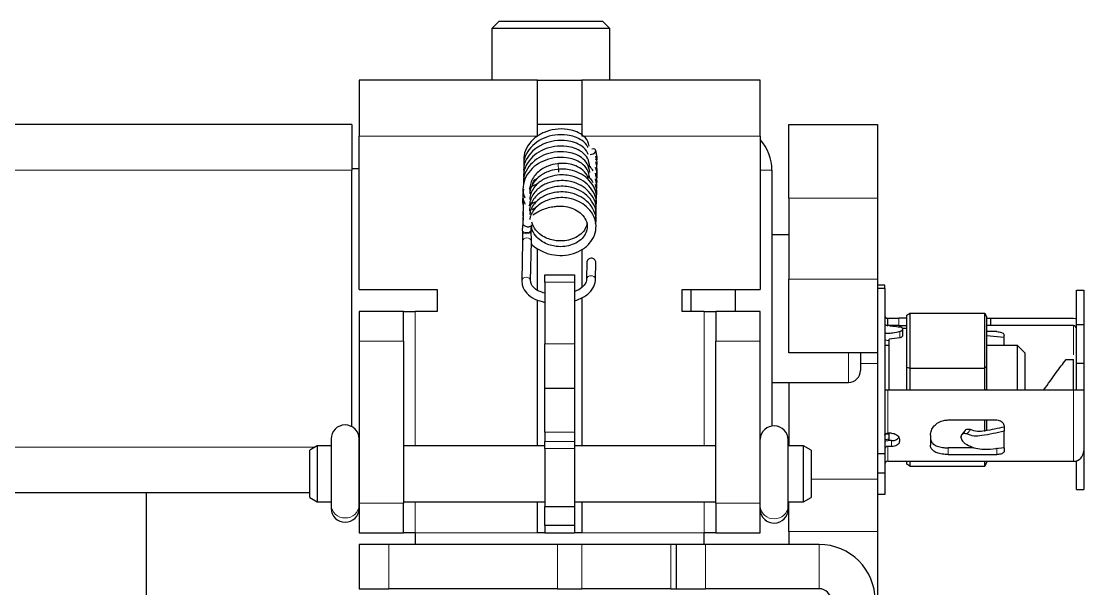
# Model space of a CAD drawing. Header units: millimetres. Extents: x -312 to 553, y -456 to 1988.
# Drawn here: x -71.8 to 0.3, y -410 to -371.5 of the extents above; entities that cross this region are included whole.
import ezdxf

# ---------------------------------------------------------------- set-up
doc = ezdxf.new("R2010")
doc.units = ezdxf.units.MM

msp = doc.modelspace()

# ---------------------------------------------------------------- linework, layer by layer
at = {"color": 7, "linetype": 'Continuous', "lineweight": 25}
for p, q in [((-39.334, -371.533), (-39.834, -372.033)), ((-39.334, -371.533), (-35.529, -371.533)), ((-35.529, -371.533), (-32.334, -371.533)), ((-31.834, -372.033), (-32.334, -371.533)), ((-39.834, -372.033), (-39.834, -375.533)), ((-35.486, -372.033), (-39.834, -372.033)), ((-31.834, -372.033), (-35.486, -372.033)), ((-31.834, -375.533), (-31.834, -372.033)), ((-48.834, -375.533), (-48.834, -379.333)), ((-36.734, -375.533), (-48.834, -375.533)), ((-36.734, -379.333), (-36.734, -375.533)), ((-36.734, -375.533), (-33.734, -375.533)), ((-21.634, -375.533), (-33.734, -375.533)), ((-33.734, -375.533), (-33.734, -379.333)), ((-21.634, -379.333), (-21.634, -375.533)), ((-49.334, -378.533), (-178.334, -378.533)), ((-49.334, -378.533), (-49.334, -381.633)), ((-33.734, -378.533), (-36.734, -378.533)), ((-19.684, -378.533), (-13.684, -378.533)), ((-19.684, -383.533), (-19.684, -378.533)), ((-13.684, -378.533), (-13.684, -383.533)), ((-48.834, -389.733), (-48.834, -379.333)), ((-21.634, -379.333), (-21.634, -389.733)), ((-32.686, -380.765), (-32.777, -380.287)), ((-32.682, -380.845), (-32.686, -380.765)), ((-32.68, -380.886), (-32.682, -380.845)), ((-49.334, -381.533), (-48.834, -381.533)), ((-49.334, -399.035), (-49.334, -381.633)), ((-20.834, -381.633), (-20.834, -398.996)), ((-36.999, -382.329), (-36.734, -382.183)), ((-37.708, -384.075), (-37.724, -384.725)), ((-37.701, -383.688), (-37.719, -384.381)), ((-37.097, -384.307), (-36.826, -384.154)), ((-19.684, -383.533), (-19.684, -389.033)), ((-13.684, -383.533), (-13.684, -389.033)), ((-37.715, -384.461), (-37.732, -385.163)), ((-37.722, -384.848), (-37.731, -385.233)), ((-37.726, -385.223), (-37.771, -385.705)), ((-37.172, -385.678), (-37.142, -385.359)), ((-37.771, -385.705), (-37.767, -385.786)), ((-37.168, -385.758), (-37.172, -385.678)), ((-19.684, -386.033), (-20.834, -386.033)), ((-37.755, -386.466), (-37.803, -389.142)), ((-37.203, -389.153), (-37.155, -386.477)), ((-36.734, -389.778), (-36.734, -386.975)), ((-33.734, -387.021), (-33.734, -389.578)), ((-33.385, -387.85), (-33.406, -389.039)), ((-32.806, -389.05), (-32.785, -387.861)), ((-36.234, -388.733), (-34.234, -388.733)), ((-36.234, -389.233), (-36.234, -388.733)), ((-34.234, -388.733), (-34.234, -389.233)), ((-33.405, -389.026), (-33.406, -389.039)), ((-19.684, -394.033), (-19.684, -389.033)), ((-13.684, -389.033), (-13.684, -394.033)), ((-48.834, -389.733), (-43.534, -389.733)), ((-43.534, -389.733), (-43.534, -391.233)), ((-36.234, -389.233), (-36.234, -393.418)), ((-34.234, -389.233), (-34.234, -393.418)), ((-26.934, -389.733), (-21.634, -389.733)), ((-26.934, -391.233), (-26.934, -389.733)), ((-26.334, -389.733), (-26.334, -391.233)), ((-23.334, -389.733), (-23.334, -391.233)), ((-13.184, -389.433), (-13.684, -389.433)), ((-13.184, -389.675), (-13.684, -389.675)), ((-13.184, -389.675), (-13.184, -389.433)), ((-13.184, -389.675), (-13.184, -400.855)), ((-0.184, -389.775), (0.316, -389.775)), ((-0.184, -392.117), (-0.184, -389.775)), ((0.316, -389.775), (0.316, -392.117)), ((-36.734, -400.333), (-36.734, -390.438)), ((-33.734, -390.297), (-33.734, -400.333)), ((-45.834, -391.233), (-48.834, -391.233)), ((-48.834, -391.233), (-48.834, -393.233)), ((-45.834, -393.233), (-45.834, -391.233)), ((-45.834, -391.233), (-45.034, -391.233)), ((-43.534, -391.233), (-45.034, -391.233)), ((-25.434, -391.233), (-26.934, -391.233)), ((-25.434, -391.233), (-24.634, -391.233)), ((-21.634, -391.233), (-24.634, -391.233)), ((-24.634, -391.233), (-24.634, -393.233)), ((-21.634, -393.233), (-21.634, -391.233)), ((-11.684, -391.483), (-11.484, -391.34)), ((-11.484, -391.34), (-11.484, -395.064)), ((-11.484, -391.34), (-6.399, -391.34)), ((-6.399, -395.064), (-6.399, -391.34)), ((-6.399, -391.34), (-6.284, -391.587)), ((-12.984, -392.183), (-12.984, -391.683)), ((-12.984, -391.683), (-12.234, -391.683)), ((-11.684, -391.683), (-12.234, -391.683)), ((-11.684, -395.007), (-11.684, -391.483)), ((-6.284, -391.587), (-6.284, -394.965)), ((-6.284, -391.683), (-5.984, -391.683)), ((-5.984, -392.183), (-5.984, -391.683)), ((-5.984, -391.683), (-0.384, -391.683)), ((-12.234, -392.183), (-12.984, -392.183)), ((-12.234, -392.183), (-11.684, -392.183)), ((-11.984, -392.371), (-11.984, -392.446)), ((-11.684, -392.383), (-11.984, -392.383)), ((-5.984, -392.183), (-6.284, -392.183)), ((-5.584, -392.591), (-6.284, -392.591)), ((-0.384, -392.183), (-5.984, -392.183)), ((-0.184, -392.117), (0.316, -392.117)), ((-0.184, -394.727), (-0.184, -392.117)), ((0.316, -392.117), (0.316, -394.727)), ((-48.834, -393.233), (-48.834, -404.233)), ((-45.834, -393.233), (-45.834, -404.233)), ((-36.234, -396.418), (-36.234, -393.418)), ((-34.234, -393.418), (-34.234, -396.418)), ((-24.634, -404.233), (-24.634, -393.233)), ((-21.634, -404.233), (-21.634, -393.233)), ((-13.184, -393.157), (-12.884, -393.2)), ((-12.17, -393.01), (-12.884, -393.111)), ((-12.884, -396.533), (-12.884, -393.111)), ((-5.084, -392.992), (-6.284, -392.873)), ((-5.084, -392.992), (-5.084, -392.828)), ((-5.084, -393.533), (-5.084, -392.992)), ((-13.684, -394.033), (-19.684, -394.033)), ((-14.834, -394.033), (-14.834, -395.233)), ((-13.684, -394.033), (-13.684, -394.746)), ((-12.884, -393.533), (-13.184, -393.533)), ((-4.184, -393.533), (-6.284, -393.533)), ((-3.684, -394.033), (-4.184, -393.533)), ((-4.184, -396.533), (-4.184, -393.533)), ((-3.684, -394.033), (-3.684, -396.533)), ((-13.684, -394.746), (-13.684, -402.604)), ((-6.399, -395.064), (-6.284, -394.965)), ((-6.284, -394.965), (-6.284, -396.504)), ((-0.884, -394.484), (-0.384, -394.484)), ((-0.184, -394.727), (0.316, -394.727)), ((-0.184, -396.533), (-0.184, -394.727)), ((0.316, -394.727), (0.316, -396.533)), ((-11.684, -396.487), (-11.684, -395.007)), ((-11.684, -395.007), (-11.484, -395.064)), ((-11.484, -395.064), (-11.484, -396.533)), ((-11.484, -395.064), (-6.399, -395.064)), ((-6.399, -396.533), (-6.399, -395.064)), ((-20.834, -396.033), (-15.634, -396.033)), ((-19.684, -396.033), (-19.684, -400.333)), ((-36.234, -396.418), (-34.234, -396.418)), ((-36.234, -399.418), (-36.234, -396.418)), ((-34.234, -396.418), (-34.234, -399.418)), ((-13.184, -396.533), (-12.984, -396.533)), ((-12.984, -396.533), (-2.384, -396.533)), ((-6.312, -396.533), (-6.284, -396.504)), ((-2.384, -396.533), (-0.384, -396.533)), ((-0.384, -396.533), (0.316, -396.533)), ((0.316, -396.533), (0.316, -400.683)), ((-8.884, -398.583), (-5.584, -398.583)), ((-7.735, -399.294), (-7.967, -399.588)), ((-7.694, -399.25), (-7.731, -399.297)), ((-6.399, -399.373), (-6.399, -398.583)), ((-6.284, -398.583), (-6.284, -399.312)), ((-5.084, -399.025), (-5.084, -399.35)), ((-50.737, -399.869), (-50.737, -404.357)), ((-48.837, -404.357), (-48.837, -399.869)), ((-36.234, -399.418), (-36.234, -400.035)), ((-34.234, -399.418), (-34.234, -400.035)), ((-19.736, -404.422), (-19.736, -399.935)), ((-13.184, -399.91), (-12.884, -399.867)), ((-13.142, -399.533), (-12.884, -399.533)), ((-12.734, -399.486), (-12.984, -399.486)), ((-12.734, -399.984), (-12.984, -399.984)), ((-12.884, -399.984), (-12.884, -399.486)), ((-12.184, -399.903), (-12.184, -400.021)), ((-10.084, -399.607), (-10.084, -400.285)), ((-8.011, -399.754), (-8.011, -399.726)), ((-5.084, -400.481), (-5.084, -399.35)), ((-51.684, -400.333), (-52.184, -400.622)), ((-52.184, -403.845), (-52.184, -400.622)), ((-50.737, -400.333), (-51.684, -400.333)), ((-51.684, -400.333), (-51.684, -404.133)), ((-48.834, -400.333), (-48.837, -400.333)), ((-36.234, -400.333), (-45.834, -400.333)), ((-36.234, -400.517), (-36.234, -400.035)), ((-36.234, -400.517), (-36.234, -404.459)), ((-34.234, -400.035), (-34.234, -400.517)), ((-24.634, -400.333), (-34.234, -400.333)), ((-34.234, -400.517), (-34.234, -404.459)), ((-18.684, -400.333), (-19.736, -400.333)), ((-18.184, -400.622), (-18.684, -400.333)), ((-18.684, -402.233), (-18.684, -400.333)), ((-18.184, -400.622), (-18.184, -402.233)), ((-12.734, -400.381), (-12.984, -400.381)), ((-7.164, -400.476), (-8.884, -400.476)), ((-5.084, -400.481), (-5.084, -400.694)), ((0.316, -400.683), (0.316, -403.291)), ((-13.684, -400.855), (-13.184, -400.855)), ((-13.184, -400.855), (-13.184, -402.166)), ((-12.984, -401.383), (-5.984, -401.383)), ((-11.684, -401.584), (-11.684, -401.383)), ((-11.484, -401.383), (-11.484, -401.726)), ((-8.884, -400.929), (-5.584, -400.929)), ((-6.399, -401.726), (-6.399, -401.383)), ((-6.284, -401.383), (-6.284, -401.479)), ((-5.984, -401.383), (-0.384, -401.383)), ((-0.184, -403.291), (-0.184, -401.354)), ((-13.684, -402.166), (-13.184, -402.166)), ((-13.184, -402.166), (-13.184, -403.633)), ((-11.484, -401.726), (-11.684, -401.584)), ((-11.484, -401.726), (-6.399, -401.726)), ((-6.284, -401.479), (-6.399, -401.726)), ((-18.684, -404.133), (-18.684, -402.233)), ((-18.184, -402.233), (-18.184, -403.845)), ((-13.684, -402.604), (-13.684, -406.139)), ((-52.184, -403.533), (-175.384, -403.533)), ((-63.284, -403.533), (-63.284, -416.933)), ((-0.184, -403.291), (0.316, -403.291)), ((-52.184, -403.845), (-51.684, -404.133)), ((-51.684, -404.133), (-50.737, -404.133)), ((-48.837, -404.133), (-48.834, -404.133)), ((-48.834, -404.233), (-48.834, -406.233)), ((-45.834, -404.133), (-36.234, -404.133)), ((-45.834, -406.233), (-45.834, -404.233)), ((-36.734, -406.233), (-36.734, -404.133)), ((-34.234, -404.133), (-24.634, -404.133)), ((-33.734, -404.133), (-33.734, -406.233)), ((-24.634, -404.233), (-24.634, -406.233)), ((-21.634, -406.233), (-21.634, -404.233)), ((-19.736, -404.133), (-18.684, -404.133)), ((-19.684, -406.139), (-19.684, -404.133)), ((-18.684, -404.133), (-18.184, -403.845)), ((-13.184, -403.633), (-13.684, -403.633)), ((-50.737, -404.357), (-50.737, -404.569)), ((-48.837, -404.569), (-48.837, -404.357)), ((-36.234, -404.459), (-34.234, -404.459)), ((-36.234, -405.733), (-36.234, -404.459)), ((-34.234, -404.459), (-34.234, -405.733)), ((-19.736, -404.635), (-19.736, -404.422)), ((-34.234, -405.733), (-36.234, -405.733)), ((-36.234, -405.733), (-36.234, -406.233)), ((-34.234, -405.733), (-34.234, -406.233)), ((-48.834, -406.233), (-45.834, -406.233)), ((-45.034, -406.233), (-45.834, -406.233)), ((-45.034, -406.233), (-45.034, -407.033)), ((-36.234, -406.233), (-36.734, -406.233)), ((-36.234, -406.233), (-34.234, -406.233)), ((-33.734, -406.233), (-34.234, -406.233)), ((-24.634, -406.233), (-25.434, -406.233)), ((-25.434, -407.033), (-25.434, -406.233)), ((-24.634, -406.233), (-21.634, -406.233)), ((-19.684, -406.139), (-19.684, -407.033)), ((-13.684, -406.139), (-13.684, -410.757)), ((-48.834, -407.033), (-48.834, -410.033)), ((-46.834, -407.033), (-48.834, -407.033)), ((-35.375, -407.033), (-46.834, -407.033)), ((-33.737, -407.033), (-35.375, -407.033)), ((-27.695, -407.033), (-33.737, -407.033)), ((-27.334, -407.033), (-27.695, -407.033)), ((-27.334, -407.033), (-27.334, -410.033)), ((-25.334, -407.033), (-27.334, -407.033)), ((-17.634, -407.033), (-25.334, -407.033)), ((-48.834, -410.033), (-46.834, -410.033)), ((-35.375, -410.033), (-46.834, -410.033)), ((-35.375, -410.033), (-33.737, -410.033)), ((-27.695, -410.033), (-33.737, -410.033)), ((-27.695, -410.033), (-27.334, -410.033)), ((-27.334, -410.033), (-25.334, -410.033)), ((-17.634, -410.033), (-25.334, -410.033))]:
    msp.add_line(p, q, dxfattribs=at)
at = {"color": 8, "linetype": 'Continuous', "lineweight": 18}
for p, q in [((-48.834, -379.333), (-36.734, -379.333)), ((-33.734, -379.333), (-21.634, -379.333)), ((-49.334, -381.633), (-178.334, -381.633)), ((-21.634, -381.633), (-20.834, -381.633)), ((-13.684, -383.533), (-19.684, -383.533)), ((-19.684, -389.033), (-13.684, -389.033)), ((-34.234, -389.233), (-36.234, -389.233)), ((-45.034, -391.233), (-45.034, -400.333)), ((-25.434, -400.333), (-25.434, -391.233)), ((-12.234, -391.683), (-12.234, -392.183)), ((-0.384, -394.174), (-0.384, -392.183)), ((-48.834, -393.233), (-45.834, -393.233)), ((-36.234, -393.418), (-34.234, -393.418)), ((-24.634, -393.233), (-21.634, -393.233)), ((-15.634, -396.033), (-15.634, -394.033)), ((-13.684, -394.746), (-14.834, -394.746)), ((-12.984, -396.533), (-12.984, -399.486)), ((-0.384, -401.383), (-0.384, -396.533)), ((-34.234, -399.418), (-36.234, -399.418)), ((-12.734, -400.381), (-12.734, -399.984)), ((-51.857, -400.433), (-175.71, -400.433)), ((-36.234, -400.035), (-34.234, -400.035)), ((-34.234, -400.517), (-36.234, -400.517)), ((-12.984, -400.381), (-12.984, -401.383)), ((-8.884, -400.476), (-8.884, -400.929)), ((-5.584, -400.929), (-5.584, -400.476)), ((-18.184, -402.604), (-13.684, -402.604)), ((-45.834, -404.233), (-48.834, -404.233)), ((-45.034, -404.133), (-45.034, -406.233)), ((-25.434, -406.233), (-25.434, -404.133)), ((-21.634, -404.233), (-24.634, -404.233)), ((-45.034, -406.233), (-36.734, -406.233)), ((-33.734, -406.233), (-25.434, -406.233)), ((-13.684, -406.139), (-19.684, -406.139)), ((-46.834, -410.033), (-46.834, -407.033)), ((-35.375, -407.033), (-35.375, -410.033)), ((-33.737, -410.033), (-33.737, -407.033)), ((-27.695, -407.033), (-27.695, -410.033)), ((-25.334, -410.033), (-25.334, -407.033)), ((-17.634, -410.033), (-17.634, -407.033))]:
    msp.add_line(p, q, dxfattribs=at)
at = {"color": 7, "linetype": 'Continuous', "lineweight": 25, "flags": 128}
for points in [[(-33.155, -380.568), (-33.065, -380.56), (-32.954, -380.524), (-32.859, -380.465), (-32.795, -380.394), (-32.772, -380.321), (-32.793, -380.257), (-32.854, -380.213), (-32.948, -380.194), (-33.058, -380.204), (-33.058, -380.204)], [(-0.384, -391.683), (-0.247, -391.697), (-0.184, -391.712)], [(-13.184, -399.607), (-13.18, -399.584), (-13.168, -399.561), (-13.15, -399.54), (-13.125, -399.521), (-13.095, -399.506), (-13.06, -399.495), (-13.023, -399.488), (-12.984, -399.486)], [(-13.184, -400.007), (-13.12, -399.995), (-12.984, -399.984)]]:
    msp.add_lwpolyline(points, dxfattribs=at)
at = {"color": 8, "linetype": 'Continuous', "lineweight": 18, "flags": 128}
for points in [[(-37.771, -385.706), (-37.75, -385.766), (-37.686, -385.823), (-37.589, -385.859), (-37.475, -385.87)], [(-37.767, -385.786), (-37.746, -385.847), (-37.682, -385.903), (-37.585, -385.94), (-37.471, -385.95)], [(-37.475, -385.87), (-37.36, -385.854), (-37.262, -385.813), (-37.196, -385.753), (-37.172, -385.685), (-37.172, -385.678)], [(-37.471, -385.95), (-37.356, -385.934), (-37.258, -385.893), (-37.192, -385.834), (-37.168, -385.765), (-37.168, -385.758)], [(-37.466, -386.23), (-37.35, -386.246), (-37.25, -386.296), (-37.182, -386.372), (-37.155, -386.464), (-37.155, -386.477)], [(-37.514, -388.906), (-37.398, -388.922), (-37.299, -388.972), (-37.23, -389.048), (-37.203, -389.14), (-37.203, -389.15)]]:
    msp.add_lwpolyline(points, dxfattribs=at)
at = {"color": 7, "linetype": 'Continuous', "lineweight": 25}
for centre, radius, start, end in [((-23.934, -381.633), 3.1, 0, 42.10345), ((-33.999, -381.575), 1.321, 180.03812, 188.14499), ((-33.116, -387.884), 0.271, 85.73425, 172.68849), ((-33.059, -387.887), 0.275, 5.44423, 97.76212), ((-12.984, -391.483), 0.2, 180, 270), ((-0.384, -392.383), 0.2, 360, 90), ((-13.084, -393.452), 0.0996, 183.92792, 234.46683), ((-15.634, -395.233), 0.8, 270, 360), ((-49.787, -399.869), 0.95, 0, 180), ((-20.686, -399.935), 0.95, 0, 176.43864), ((-13.002, -400.563), 0.183, 84.18756, 172.66613), ((-0.384, -400.683), 0.7, 270, 0), ((-12.984, -401.583), 0.2, 90, 180), ((-49.787, -404.569), 0.95, 180, 0), ((-20.686, -404.635), 0.95, 183.56136, 0), ((-17.634, -410.833), 3.8, 360, 90), ((-17.634, -410.833), 0.8, 0, 90)]:
    msp.add_arc(centre, radius, start, end, dxfattribs=at)
at = {"color": 8, "linetype": 'Continuous', "lineweight": 18}
for centre, radius, start, end in [((-29.322, -381.309), 6.004, 178.95899, 182.54389), ((-32.867, -380.748), 0.181, 283.90594, 354.86143), ((-32.818, -380.846), 0.136, 306.99505, 0.34312), ((-37.486, -386.5), 0.271, 85.73425, 172.68849), ((-37.534, -389.176), 0.271, 85.73561, 172.67092), ((-33.136, -389.076), 0.274, 86.00044, 169.28545), ((-33.08, -389.076), 0.275, 5.45357, 97.76132), ((-49.828, -404.312), 0.91, 182.83874, 272.58194), ((-49.746, -404.312), 0.91, 267.41806, 357.16126), ((-20.725, -404.372), 0.915, 186.49577, 272.45998), ((-20.645, -404.377), 0.91, 267.41806, 357.16126)]:
    msp.add_arc(centre, radius, start, end, dxfattribs=at)
at = {"color": 7, "linetype": 'Continuous', "lineweight": 25}
for points, knots in [([(-33.233, -379.999), (-33.255, -379.89), (-33.315, -379.593), (-33.671, -379.241), (-34.169, -378.979), (-34.8, -378.831), (-35.532, -378.834), (-36.298, -379.045), (-36.945, -379.429), (-37.423, -379.97), (-37.682, -380.533), (-37.663, -380.9), (-37.657, -381.033)], [0, 0, 0, 0, 0.0609839, 0.1665776, 0.2611484, 0.340769, 0.4665559, 0.5806366, 0.6944561, 0.8102727, 0.930746, 1, 1, 1, 1]), ([(-33.306, -380.571), (-33.316, -380.53), (-33.371, -380.303), (-33.698, -380.012), (-34.191, -379.748), (-34.824, -379.603), (-35.556, -379.608), (-36.321, -379.822), (-36.966, -380.208), (-37.441, -380.751), (-37.696, -381.307), (-37.677, -381.666), (-37.67, -381.791)], [0, 0, 0, 0, 0.024449, 0.134638, 0.233267, 0.316321, 0.447647, 0.56667, 0.685347, 0.806277, 0.931998, 1, 1, 1, 1]), ([(-33.322, -380.096), (-33.325, -380.086), (-33.377, -379.892), (-33.691, -379.629), (-34.178, -379.363), (-34.813, -379.217), (-35.544, -379.221), (-36.31, -379.434), (-36.956, -379.818), (-37.432, -380.36), (-37.688, -380.917), (-37.67, -381.276), (-37.663, -381.403)], [0, 0, 0, 0, 0.006133, 0.118338, 0.2188, 0.30339, 0.437085, 0.558298, 0.679195, 0.8023, 0.930319, 1, 1, 1, 1]), ([(-33.192, -381.792), (-33.229, -381.592), (-33.302, -381.201), (-33.71, -380.776), (-34.216, -380.519), (-34.848, -380.375), (-35.581, -380.383), (-36.344, -380.599), (-36.987, -380.987), (-37.46, -381.531), (-37.712, -382.087), (-37.691, -382.444), (-37.684, -382.568)], [0, 0, 0, 0, 0.106226, 0.207272, 0.297665, 0.373803, 0.494292, 0.60342, 0.712163, 0.823129, 0.938424, 1, 1, 1, 1]), ([(-33.185, -381.406), (-33.221, -381.207), (-33.293, -380.817), (-33.7, -380.392), (-34.204, -380.134), (-34.836, -379.989), (-35.569, -379.996), (-36.333, -380.211), (-36.977, -380.597), (-37.451, -381.141), (-37.704, -381.697), (-37.684, -382.055), (-37.677, -382.18)], [0, 0, 0, 0, 0.105633, 0.206699, 0.297136, 0.373302, 0.493784, 0.602944, 0.711752, 0.822704, 0.93802, 1, 1, 1, 1]), ([(-33.199, -382.179), (-33.237, -381.978), (-33.311, -381.586), (-33.721, -381.16), (-34.227, -380.904), (-34.86, -380.761), (-35.592, -380.77), (-36.357, -380.988), (-36.995, -381.376), (-37.48, -381.922), (-37.725, -382.576), (-37.761, -383.135), (-37.634, -383.426), (-37.6, -383.503)], [0, 0, 0, 0, 0.0977648, 0.1902269, 0.2729177, 0.3425778, 0.4528582, 0.5527078, 0.652173, 0.7537461, 0.8592502, 0.9630621, 1, 1, 1, 1]), ([(-35.325, -381.198), (-35.342, -381.199), (-35.579, -381.214), (-36.066, -381.34), (-36.613, -381.651), (-36.978, -382.045), (-37.179, -382.414), (-37.266, -382.808), (-37.251, -383.039), (-37.243, -383.156)], [0, 0, 0, 0, 0.01518, 0.217414, 0.450577, 0.582747, 0.72073, 0.859241, 1, 1, 1, 1]), ([(-33.279, -382.317), (-33.304, -382.203), (-33.37, -381.899), (-33.736, -381.545), (-34.238, -381.292), (-34.777, -381.158), (-35.139, -381.176), (-35.322, -381.185)], [0, 0, 0, 0, 0.151607, 0.400003, 0.622084, 0.809197, 1, 1, 1, 1]), ([(-32.786, -382.016), (-32.761, -381.962), (-32.681, -381.786), (-32.692, -381.459), (-32.755, -381.202), (-32.787, -381.072)], [0, 0, 0, 0, 0.181461, 0.588641, 1, 1, 1, 1]), ([(-32.712, -381.431), (-32.701, -381.314), (-32.676, -381.065), (-32.744, -380.817), (-32.78, -380.686)], [0, 0, 0, 0, 0.468673, 1, 1, 1, 1]), ([(-32.783, -384.122), (-32.765, -384.046), (-32.7, -383.756), (-32.849, -383.246), (-33.212, -382.693), (-33.749, -382.278), (-34.307, -382.044), (-34.862, -381.946), (-35.43, -381.957), (-36.09, -382.111), (-36.635, -382.429), (-37, -382.825), (-37.194, -383.192), (-37.269, -383.479), (-37.264, -383.614), (-37.263, -383.632)], [0, 0, 0, 0, 0.039759, 0.151422, 0.260898, 0.359607, 0.457072, 0.522051, 0.602454, 0.695291, 0.802476, 0.863214, 0.9266, 0.990206, 1, 1, 1, 1]), ([(-32.776, -383.737), (-32.759, -383.661), (-32.692, -383.372), (-32.841, -382.864), (-33.202, -382.31), (-33.738, -381.893), (-34.296, -381.659), (-34.85, -381.56), (-35.418, -381.57), (-36.078, -381.723), (-36.624, -382.041), (-36.989, -382.435), (-37.184, -382.802), (-37.26, -383.089), (-37.256, -383.224), (-37.255, -383.242)], [0, 0, 0, 0, 0.039358, 0.151046, 0.260583, 0.359351, 0.456825, 0.521824, 0.60227, 0.695179, 0.802373, 0.863126, 0.926539, 0.990184, 1, 1, 1, 1]), ([(-33.3, -381.292), (-33.265, -381.322), (-33.126, -381.441), (-33.04, -381.585), (-32.975, -381.692)], [0, 0, 0, 0, 0.248613, 1, 1, 1, 1]), ([(-32.795, -382.774), (-32.772, -382.722), (-32.642, -382.427), (-32.729, -382.108), (-32.801, -381.845)], [0, 0, 0, 0, 0.1769225, 1, 1, 1, 1]), ([(-32.768, -382.339), (-32.753, -382.304), (-32.633, -382.026), (-32.719, -381.723), (-32.794, -381.459)], [0, 0, 0, 0, 0.124356, 1, 1, 1, 1]), ([(-37.299, -382.886), (-37.297, -382.883), (-37.16, -382.718), (-36.969, -382.655), (-36.781, -382.593)], [0, 0, 0, 0, 0.019176, 1, 1, 1, 1]), ([(-32.79, -384.507), (-32.772, -384.43), (-32.707, -384.139), (-32.858, -383.629), (-33.222, -383.076), (-33.76, -382.662), (-34.319, -382.429), (-34.874, -382.332), (-35.442, -382.344), (-36.102, -382.499), (-36.646, -382.818), (-37.01, -383.214), (-37.203, -383.582), (-37.278, -383.869), (-37.273, -384.004), (-37.272, -384.021)], [0, 0, 0, 0, 0.040159, 0.151798, 0.261213, 0.359862, 0.45732, 0.522277, 0.602638, 0.695402, 0.80258, 0.863302, 0.926661, 0.990228, 1, 1, 1, 1]), ([(-37.087, -382.742), (-37.084, -382.676), (-37.079, -382.515), (-36.984, -382.374), (-36.928, -382.291)], [0, 0, 0, 0, 0.413792, 1, 1, 1, 1]), ([(-33.37, -382.013), (-33.317, -382.058), (-33.155, -382.193), (-33.056, -382.356), (-32.989, -382.465)], [0, 0, 0, 0, 0.329141, 1, 1, 1, 1]), ([(-32.756, -383.41), (-32.752, -383.401), (-32.653, -383.15), (-32.735, -382.879), (-32.815, -382.618)], [0, 0, 0, 0, 0.03738, 1, 1, 1, 1]), ([(-32.772, -383.085), (-32.76, -383.057), (-32.647, -382.786), (-32.732, -382.494), (-32.808, -382.232)], [0, 0, 0, 0, 0.104944, 1, 1, 1, 1]), ([(-37.694, -383.302), (-37.742, -383.536), (-37.791, -383.774), (-37.711, -383.998), (-37.709, -384.002)], [0, 0, 0, 0, 0.983775, 1, 1, 1, 1]), ([(-37.687, -382.915), (-37.721, -383.146), (-37.773, -383.5), (-37.633, -383.833), (-37.585, -383.948)], [0, 0, 0, 0, 0.654086, 1, 1, 1, 1]), ([(-32.796, -384.892), (-32.779, -384.814), (-32.714, -384.522), (-32.866, -384.012), (-33.232, -383.459), (-33.771, -383.046), (-34.331, -382.814), (-34.886, -382.718), (-35.454, -382.731), (-36.113, -382.887), (-36.658, -383.207), (-37.021, -383.604), (-37.213, -383.971), (-37.287, -384.259), (-37.281, -384.393), (-37.28, -384.411)], [0, 0, 0, 0, 0.0405596, 0.1521722, 0.2615267, 0.3601175, 0.4575669, 0.5225037, 0.6028209, 0.6955126, 0.8026843, 0.8633912, 0.9267224, 0.9902501, 1, 1, 1, 1]), ([(-32.803, -385.277), (-32.786, -385.198), (-32.722, -384.905), (-32.875, -384.394), (-33.242, -383.843), (-33.782, -383.43), (-34.343, -383.199), (-34.899, -383.104), (-35.466, -383.118), (-36.125, -383.275), (-36.671, -383.597), (-37.028, -383.992), (-37.215, -384.327), (-37.251, -384.544), (-37.266, -384.633)], [0, 0, 0, 0, 0.04217, 0.157055, 0.269578, 0.371023, 0.471345, 0.538179, 0.620825, 0.716182, 0.826515, 0.889, 0.954175, 1, 1, 1, 1]), ([(-37.319, -384.049), (-37.318, -384.048), (-37.179, -383.884), (-36.989, -383.819), (-36.799, -383.755)], [0, 0, 0, 0, 0.0043085, 1, 1, 1, 1]), ([(-37.157, -386.635), (-37.153, -386.64), (-37.049, -386.776), (-36.665, -387.036), (-36.025, -387.339), (-35.226, -387.451), (-34.462, -387.368), (-33.759, -387.091), (-33.193, -386.641), (-32.837, -386.058), (-32.727, -385.414), (-32.874, -384.778), (-33.254, -384.226), (-33.792, -383.814), (-34.354, -383.584), (-34.911, -383.49), (-35.478, -383.505), (-36.136, -383.663), (-36.682, -383.986), (-37.038, -384.382), (-37.219, -384.703), (-37.253, -384.905), (-37.265, -384.98)], [0, 0, 0, 0, 0.001739, 0.04451, 0.111438, 0.17172, 0.231589, 0.292281, 0.355433, 0.417856, 0.478483, 0.541525, 0.603252, 0.6589, 0.713959, 0.750631, 0.795969, 0.848267, 0.908822, 0.94311, 0.978867, 1, 1, 1, 1]), ([(-37.055, -384.668), (-36.902, -384.575), (-36.523, -384.344), (-35.975, -384.15), (-35.459, -384.079), (-35.035, -384.065), (-34.542, -384.142), (-34.025, -384.37), (-33.629, -384.709), (-33.393, -385.122), (-33.344, -385.563), (-33.476, -385.995), (-33.783, -386.374), (-34.23, -386.653), (-34.753, -386.812), (-35.242, -386.841), (-35.69, -386.785), (-36.102, -386.661), (-36.533, -386.431), (-36.909, -386.065), (-37.139, -385.685), (-37.13, -385.44), (-37.128, -385.377)], [0, 0, 0, 0, 0.057602, 0.142011, 0.174819, 0.202628, 0.257383, 0.31169, 0.366506, 0.423146, 0.478791, 0.532736, 0.589003, 0.644418, 0.694705, 0.74463, 0.777573, 0.817783, 0.863747, 0.916751, 0.978824, 1, 1, 1, 1]), ([(-37.722, -385.224), (-37.725, -385.231), (-37.737, -385.259), (-37.713, -385.318), (-37.651, -385.386), (-37.553, -385.443), (-37.476, -385.461), (-37.437, -385.469)], [0, 0, 0, 0, 0.07364, 0.30523, 0.53682, 0.76841, 1, 1, 1, 1]), ([(-37.437, -385.469), (-37.399, -385.473), (-37.321, -385.48), (-37.224, -385.454), (-37.157, -385.409), (-37.148, -385.368), (-37.144, -385.349)], [0, 0, 0, 0, 0.262071, 0.524142, 0.786214, 1, 1, 1, 1]), ([(-33.377, -385.214), (-33.407, -385.344), (-33.469, -385.621), (-33.782, -385.989), (-34.226, -386.268), (-34.75, -386.426), (-35.239, -386.454), (-35.686, -386.397), (-36.1, -386.273), (-36.525, -386.042), (-36.923, -385.678), (-37.05, -385.35), (-37.119, -385.174)], [0, 0, 0, 0, 0.100418, 0.213902, 0.325633, 0.427024, 0.527731, 0.594167, 0.675243, 0.767896, 0.87482, 1, 1, 1, 1]), ([(-37.767, -385.786), (-37.765, -385.839), (-37.761, -385.945), (-37.756, -386.133), (-37.754, -386.303), (-37.754, -386.412), (-37.754, -386.455), (-37.755, -386.466)], [0, 0, 0, 0, 0.2417876, 0.4764484, 0.7132302, 0.9295094, 1, 1, 1, 1]), ([(-37.155, -386.477), (-37.154, -386.431), (-37.153, -386.337), (-37.156, -386.142), (-37.161, -385.934), (-37.166, -385.817), (-37.168, -385.758)], [0, 0, 0, 0, 0.24318, 0.501797, 0.749272, 1, 1, 1, 1]), ([(-37.803, -389.142), (-37.793, -389.26), (-37.769, -389.564), (-37.479, -390.011), (-36.958, -390.406), (-36.471, -390.541), (-36.234, -390.607)], [0, 0, 0, 0, 0.1713777, 0.4415601, 0.7282518, 1, 1, 1, 1]), ([(-36.234, -389.982), (-36.383, -389.938), (-36.732, -389.834), (-37.071, -389.55), (-37.195, -389.316), (-37.201, -389.187), (-37.203, -389.153)], [0, 0, 0, 0, 0.240048, 0.562087, 0.882317, 1, 1, 1, 1]), ([(-33.406, -389.039), (-33.412, -389.092), (-33.428, -389.243), (-33.62, -389.517), (-33.927, -389.767), (-34.178, -389.849), (-34.234, -389.868)], [0, 0, 0, 0, 0.19706, 0.559349, 0.901347, 1, 1, 1, 1]), ([(-34.234, -390.503), (-34.027, -390.43), (-33.548, -390.26), (-33.056, -389.816), (-32.83, -389.371), (-32.811, -389.116), (-32.806, -389.05)], [0, 0, 0, 0, 0.259805, 0.600472, 0.896035, 1, 1, 1, 1]), ([(-13.184, -391.996), (-13.183, -392.014), (-13.181, -392.05), (-13.164, -392.1), (-13.127, -392.149), (-13.056, -392.161), (-13.008, -392.167), (-12.984, -392.17)], [0, 0, 0, 0, 0.195302, 0.377541, 0.538909, 0.761383, 1, 1, 1, 1]), ([(-13.184, -392.555), (-13.183, -392.574), (-13.181, -392.609), (-13.164, -392.657), (-13.126, -392.703), (-13.049, -392.705), (-12.888, -392.702), (-12.576, -392.668), (-12.306, -392.604), (-12.141, -392.564)], [0, 0, 0, 0, 0.052051, 0.100621, 0.143629, 0.208426, 0.277664, 0.558659, 1, 1, 1, 1]), ([(-12.876, -392.183), (-12.798, -392.193), (-12.547, -392.224), (-12.306, -392.253), (-12.141, -392.273)], [0, 0, 0, 0, 0.313457, 1, 1, 1, 1]), ([(-11.984, -392.371), (-11.986, -392.358), (-11.991, -392.333), (-12.032, -392.301), (-12.086, -392.281), (-12.126, -392.275), (-12.141, -392.273)], [0, 0, 0, 0, 0.266311, 0.549123, 0.829777, 1, 1, 1, 1]), ([(-12.141, -392.564), (-12.118, -392.557), (-12.069, -392.542), (-12.015, -392.508), (-11.987, -392.475), (-11.985, -392.454), (-11.984, -392.446)], [0, 0, 0, 0, 0.266331, 0.548449, 0.829136, 1, 1, 1, 1]), ([(-11.984, -392.446), (-11.984, -392.473), (-11.984, -392.544), (-11.984, -392.658), (-11.984, -392.774), (-11.984, -392.847), (-11.984, -392.877)], [0, 0, 0, 0, 0.190015, 0.497902, 0.793065, 1, 1, 1, 1]), ([(-5.584, -392.591), (-5.527, -392.593), (-5.415, -392.598), (-5.265, -392.635), (-5.152, -392.693), (-5.092, -392.761), (-5.086, -392.809), (-5.084, -392.828)], [0, 0, 0, 0, 0.214385, 0.428772, 0.643033, 0.856802, 1, 1, 1, 1]), ([(-12.061, -392.978), (-12.074, -392.984), (-12.106, -392.998), (-12.146, -393.006), (-12.17, -393.01)], [0, 0, 0, 0, 0.40435, 1, 1, 1, 1]), ([(-11.984, -392.877), (-11.986, -392.89), (-11.992, -392.917), (-12.025, -392.952), (-12.052, -392.972), (-12.061, -392.978)], [0, 0, 0, 0, 0.404591, 0.809176, 1, 1, 1, 1]), ([(-2.384, -396.533), (-2.104, -396.139), (-1.604, -395.434), (-1.104, -394.774), (-0.884, -394.484)], [0, 0, 0, 0, 0.559911, 1, 1, 1, 1]), ([(-0.384, -396.533), (-0.384, -396.139), (-0.384, -395.434), (-0.384, -394.774), (-0.384, -394.484)], [0, 0, 0, 0, 0.559866, 1, 1, 1, 1]), ([(-10.084, -399.607), (-10.071, -399.5), (-10.046, -399.288), (-9.846, -398.982), (-9.549, -398.741), (-9.21, -398.604), (-8.98, -398.589), (-8.884, -398.583)], [0, 0, 0, 0, 0.2128333, 0.4258501, 0.6355415, 0.8465873, 1, 1, 1, 1]), ([(-7.694, -399.25), (-7.687, -399.245), (-7.651, -399.219), (-7.567, -399.192), (-7.453, -399.197), (-7.38, -399.218), (-7.357, -399.224)], [0, 0, 0, 0, 0.088696, 0.457739, 0.826694, 1, 1, 1, 1]), ([(-5.084, -399.06), (-5.513, -399.157), (-6.104, -399.291), (-6.918, -399.406), (-7.21, -399.285), (-7.357, -399.224)], [0, 0, 0, 0, 0.56666, 0.780905, 1, 1, 1, 1]), ([(-5.584, -398.583), (-5.527, -398.588), (-5.415, -398.598), (-5.265, -398.676), (-5.152, -398.789), (-5.092, -398.913), (-5.086, -398.993), (-5.084, -399.025)], [0, 0, 0, 0, 0.214445, 0.428893, 0.643239, 0.857188, 1, 1, 1, 1]), ([(-12.734, -399.486), (-12.672, -399.491), (-12.548, -399.5), (-12.383, -399.575), (-12.259, -399.682), (-12.193, -399.799), (-12.186, -399.873), (-12.184, -399.903)], [0, 0, 0, 0, 0.214393, 0.428789, 0.643061, 0.856854, 1, 1, 1, 1]), ([(-12.734, -399.984), (-12.672, -399.981), (-12.548, -399.973), (-12.385, -399.914), (-12.272, -399.841), (-12.24, -399.779), (-12.228, -399.757)], [0, 0, 0, 0, 0.2812395, 0.562484, 0.8435271, 1, 1, 1, 1]), ([(-10.084, -399.816), (-10.071, -399.901), (-10.047, -400.072), (-9.849, -400.267), (-9.553, -400.399), (-9.214, -400.466), (-8.982, -400.473), (-8.884, -400.476)], [0, 0, 0, 0, 0.212376, 0.424979, 0.633479, 0.843609, 1, 1, 1, 1]), ([(-7.608, -399.531), (-7.656, -399.519), (-7.754, -399.495), (-7.878, -399.515), (-7.968, -399.576), (-8.007, -399.654), (-8.01, -399.709), (-8.011, -399.726)], [0, 0, 0, 0, 0.225867, 0.451734, 0.677598, 0.903479, 1, 1, 1, 1]), ([(-8.011, -399.754), (-8.006, -399.796), (-7.996, -399.879), (-7.921, -400.015), (-7.81, -400.139), (-7.698, -400.221), (-7.628, -400.255), (-7.608, -400.265)], [0, 0, 0, 0, 0.225883, 0.451767, 0.67765, 0.903524, 1, 1, 1, 1]), ([(-5.084, -399.35), (-5.582, -399.458), (-6.254, -399.604), (-7.148, -399.715), (-7.453, -399.593), (-7.608, -399.531)], [0, 0, 0, 0, 0.587693, 0.790818, 1, 1, 1, 1]), ([(-12.184, -400.021), (-12.19, -400.064), (-12.202, -400.149), (-12.296, -400.256), (-12.435, -400.334), (-12.59, -400.375), (-12.692, -400.379), (-12.734, -400.381)], [0, 0, 0, 0, 0.214305, 0.42865, 0.642279, 0.856223, 1, 1, 1, 1]), ([(-8.884, -400.929), (-9.019, -400.923), (-9.288, -400.912), (-9.647, -400.821), (-9.917, -400.672), (-10.062, -400.485), (-10.077, -400.344), (-10.084, -400.285)], [0, 0, 0, 0, 0.213238, 0.42649, 0.63916, 0.849598, 1, 1, 1, 1]), ([(-5.084, -400.481), (-5.582, -400.544), (-6.254, -400.629), (-7.148, -400.524), (-7.453, -400.352), (-7.608, -400.265)], [0, 0, 0, 0, 0.587693, 0.790818, 1, 1, 1, 1]), ([(-5.084, -400.694), (-5.089, -400.722), (-5.1, -400.779), (-5.186, -400.849), (-5.312, -400.899), (-5.453, -400.925), (-5.546, -400.928), (-5.584, -400.929)], [0, 0, 0, 0, 0.214373, 0.428779, 0.642592, 0.856666, 1, 1, 1, 1])]:
    msp.add_open_spline(points, degree=3, knots=knots, dxfattribs=at)
at = {"color": 8, "linetype": 'Continuous', "lineweight": 18}
for points, knots in [([(-12.17, -393.01), (-12.168, -392.976), (-12.164, -392.899), (-12.158, -392.778), (-12.15, -392.664), (-12.144, -392.592), (-12.141, -392.564), (-12.141, -392.564)], [0, 0, 0, 0, 0.23003, 0.514952, 0.811013, 0.999883, 1, 1, 1, 1]), ([(-7.357, -399.224), (-7.378, -399.25), (-7.419, -399.3), (-7.487, -399.383), (-7.55, -399.46), (-7.592, -399.512), (-7.608, -399.531)], [0, 0, 0, 0, 0.246022, 0.497638, 0.810556, 1, 1, 1, 1])]:
    msp.add_open_spline(points, degree=3, knots=knots, dxfattribs=at)

doc.saveas('drawing.dxf')
